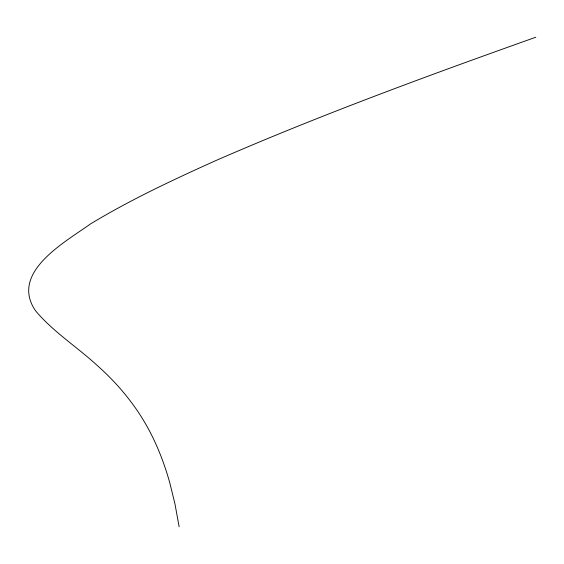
<?xml version="1.0" encoding="UTF-8"?>
<svg xmlns="http://www.w3.org/2000/svg" width="564" height="564" viewBox="0 0 564 564"><rect width="100%" height="100%" fill="white"/><g stroke="black" fill="none" stroke-linecap="round" stroke-linejoin="round"><path stroke-width="0.85" d="M535.8 37.231C428.386 75.456 321.233 114.696 216.647 160.211C173.649 179.535 130.841 199.536 90.451 223.957C65.332 242.055 9.419 272.32 35.44 310.644C53.171 331.893 76.972 346.789 97.191 365.451C118.482 384.31 136.833 406.602 149.982 431.89A265.221 154.614 -82.9 0 1 169.863 483.101L174.953 503.878L179.133 526.769"/></g></svg>
